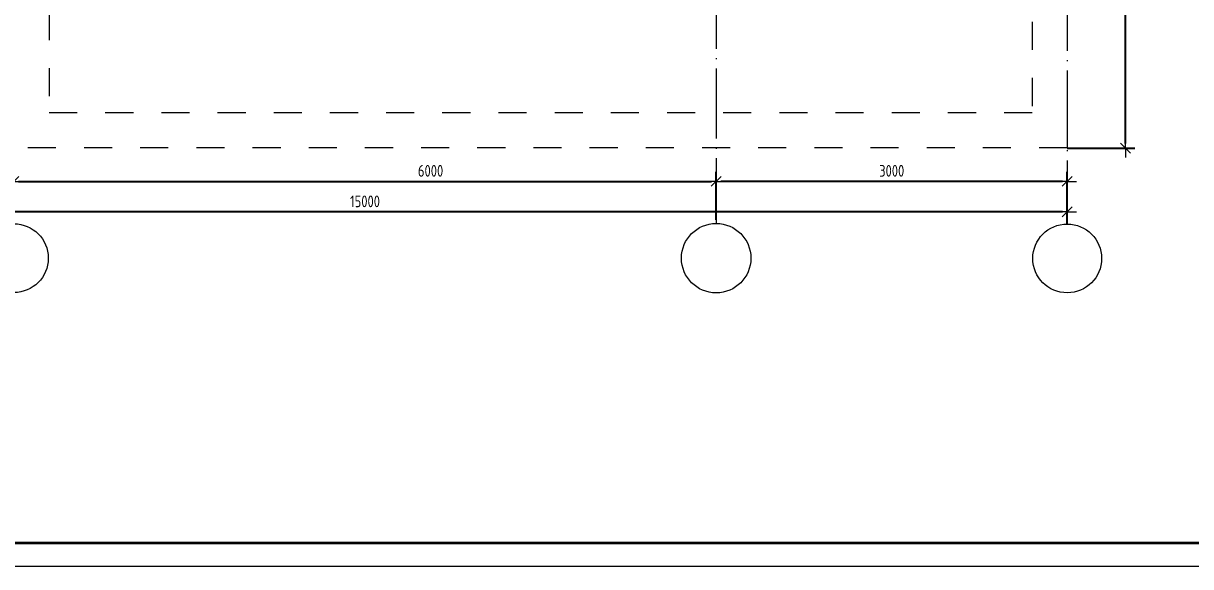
# Model space of a CAD drawing. Header units: millimetres. Extents: x -1731 to 4659, y 0 to 4165.
# Drawn here: x 263.1 to 512.4, y 0 to 116.1 of the extents above; entities that cross this region are included whole.
import ezdxf

# ---------------------------------------------------------------- set-up
doc = ezdxf.new("R2010")
doc.units = ezdxf.units.MM
for name, pattern in [('K5LT32770', [19.2, 15, -2, 0.2, -2]), ('K5LT32784', [11.999999, 6, -6]), ('K5LT32785', [11.999999, 6, -6]), ('K5LT_BASIC', [0]), ('K5LT_THIN', [0])]:
    doc.linetypes.add(name, pattern=pattern)
doc.layers.add('Системный слой', color=7, linetype='Continuous')
doc.styles.add('KDIMTEXTSTYLE', font='GOST_AU.SHX', dxfattribs={"width": 0.96, "oblique": 15, "height": 5})
doc.dimstyles.new('KDIMSTYLE (0.03)', dxfattribs={"dimtxt": 5, "dimasz": 1, "dimexe": 2, "dimexo": 0, "dimgap": 1, "dimtad": 1, "dimlfac": 40, "dimtxsty": 'KDIMTEXTSTYLE', "dimsah": 1, "dimcen": 0, "dimdle": 1, "dimadec": 0, "dimazin": 0, "dimtfac": 0.667, "dimtmove": 0, "dimatfit": 3, "dimfxl": 1, "dimtvp": 1, "dimtolj": 1, "dimtzin": 0, "dimarcsym": 0})

# ---------------------------------------------------------------- blocks, each defined once
blk = doc.blocks.new('KDIMARROW_03')
at = {"layer": 'Системный слой', "color": 0, "linetype": 'K5LT_THIN', "lineweight": 13}
for p, q in [((-1.06, -1.06), (1.06, 1.06)), ((0, 0), (-1, 0)), ((0, 0), (2, 0))]:
    blk.add_line(p, q, dxfattribs=at)
blk = doc.blocks.new('D73')
at = {"layer": 'Defpoints', "color": 0, "transparency": 16777216}
for p in [(411.06, 82.34), (261.06, 77.54), (411.06, 77.1)]:
    blk.add_point(p, dxfattribs=at)
at = {"layer": 'Системный слой', "color": 0, "lineweight": -2, "transparency": 16777216}
for p, q in [((261.06, 77.54), (261.06, 84.34)), ((262.06, 82.34), (410.06, 82.34)), ((411.06, 77.1), (411.06, 84.34))]:
    blk.add_line(p, q, dxfattribs=at)
at = {"layer": 'Системный слой', "color": 0, "lineweight": -2, "transparency": 16777216, "rotation": 180}
blk.add_blockref('KDIMARROW_03', (261.06, 82.34), dxfattribs=at)
at = {"layer": 'Системный слой', "color": 0, "lineweight": -2, "transparency": 16777216}
blk.add_blockref('KDIMARROW_03', (411.06, 82.34), dxfattribs=at)
at = {"layer": 'Системный слой', "color": 7, "transparency": 16777216, "insert": (350.06, 84.59), "char_height": 5, "attachment_point": 5, "style": 'KDIMTEXTSTYLE'}
blk.add_mtext('\\A1;\\H2.5;\\W0.965;\\Q0;6000', dxfattribs=at)
blk = doc.blocks.new('D86')
at = {"layer": 'Defpoints', "color": 0, "transparency": 16777216}
for p in [(411.06, 82.34), (486.06, 74.95), (411.06, 74.1)]:
    blk.add_point(p, dxfattribs=at)
at = {"layer": 'Системный слой', "color": 0, "lineweight": -2, "transparency": 16777216}
for p, q in [((411.06, 74.1), (411.06, 84.34)), ((485.06, 82.34), (412.06, 82.34)), ((486.06, 74.95), (486.06, 84.34))]:
    blk.add_line(p, q, dxfattribs=at)
at = {"layer": 'Системный слой', "color": 0, "lineweight": -2, "transparency": 16777216, "rotation": 180}
blk.add_blockref('KDIMARROW_03', (411.06, 82.34), dxfattribs=at)
at = {"layer": 'Системный слой', "color": 0, "lineweight": -2, "transparency": 16777216}
blk.add_blockref('KDIMARROW_03', (486.06, 82.34), dxfattribs=at)
at = {"layer": 'Системный слой', "color": 7, "transparency": 16777216, "insert": (448.56, 84.59), "char_height": 5, "attachment_point": 5, "style": 'KDIMTEXTSTYLE'}
blk.add_mtext('\\A1;\\H2.5;\\W0.965;\\Q0;3000', dxfattribs=at)
blk = doc.blocks.new('D90')
at = {"layer": 'Defpoints', "color": 0, "transparency": 16777216}
for p in [(111.06, 75.81), (486.06, 73.2), (111.06, 62.85)]:
    blk.add_point(p, dxfattribs=at)
at = {"layer": 'Системный слой', "color": 0, "lineweight": -2, "transparency": 16777216}
for p, q in [((111.06, 62.85), (111.06, 77.81)), ((486.06, 73.2), (486.06, 77.81)), ((485.06, 75.81), (112.06, 75.81))]:
    blk.add_line(p, q, dxfattribs=at)
at = {"layer": 'Системный слой', "color": 0, "lineweight": -2, "transparency": 16777216, "rotation": 180}
blk.add_blockref('KDIMARROW_03', (111.06, 75.81), dxfattribs=at)
at = {"layer": 'Системный слой', "color": 0, "lineweight": -2, "transparency": 16777216}
blk.add_blockref('KDIMARROW_03', (486.06, 75.81), dxfattribs=at)
at = {"layer": 'Системный слой', "color": 7, "transparency": 16777216, "insert": (336.06, 78.06), "char_height": 5, "attachment_point": 5, "style": 'KDIMTEXTSTYLE'}
blk.add_mtext('\\A1;\\H2.5;\\W0.965;\\Q0;15000', dxfattribs=at)
blk = doc.blocks.new('D108')
at = {"layer": 'Defpoints', "color": 0, "transparency": 16777216}
for p in [(486.06, 164.43), (498.48, 164.43), (486.06, 89.43)]:
    blk.add_point(p, dxfattribs=at)
at = {"layer": 'Системный слой', "color": 0, "lineweight": -2, "transparency": 16777216}
for p, q in [((486.06, 164.43), (500.48, 164.43)), ((498.48, 90.43), (498.48, 163.43)), ((486.06, 89.43), (500.48, 89.43))]:
    blk.add_line(p, q, dxfattribs=at)
for p, rotation in [((498.48, 164.43), 90), ((498.48, 89.43), 270)]:
    blk.add_blockref('KDIMARROW_03', p, dxfattribs=dict(at, rotation=rotation))
at = {"layer": 'Системный слой', "color": 7, "transparency": 16777216, "insert": (496.23, 126.93), "char_height": 5, "attachment_point": 5, "rotation": 90, "style": 'KDIMTEXTSTYLE'}
blk.add_mtext('\\A1;\\H2.5;\\W0.965;\\Q0;3000', dxfattribs=at)

msp = doc.modelspace()

# ---------------------------------------------------------------- linework, layer by layer
at = {"color": 7, "linetype": 'K5LT_BASIC', "lineweight": 35}
msp.add_line((836, 5), (20, 5), dxfattribs=at)
at = {"color": 7, "linetype": 'K5LT_THIN', "lineweight": 13}
msp.add_line((841, 0), (0, 0), dxfattribs=at)
at = {"layer": 'Системный слой', "color": 8, "linetype": 'K5LT32770', "lineweight": 18}
for p, q in [((486.06475, 547.61824), (486.06475, 73.20313)), ((411.06475, 125.68051), (411.06475, 73.26653))]:
    msp.add_line(p, q, dxfattribs=at)
at = {"layer": 'Системный слой', "color": 8, "linetype": 'K5LT32784', "lineweight": 5}
for p, q in [((268.56475, 166.53399), (268.56475, 97.00551)), ((478.56475, 164.43218), (478.56475, 97.00551)), ((486.06475, 164.43051), (486.06475, 89.43051))]:
    msp.add_line(p, q, dxfattribs=at)
at = {"layer": 'Системный слой', "color": 8, "linetype": 'K5LT32785', "lineweight": 5}
for p, q in [((478.56475, 97.00551), (268.56475, 97.00551)), ((486.03743, 89.50551), (261.18658, 89.50551))]:
    msp.add_line(p, q, dxfattribs=at)
at = {"layer": 'Системный слой', "color": 8, "linetype": 'K5LT_THIN', "lineweight": 13}
for centre, radius in [((261.04648, 65.9236), 7.34292), ((411.06475, 65.92486), 7.41542), ((486.04328, 65.86227), 7.34292)]:
    msp.add_circle(centre, radius, dxfattribs=at)

# ---------------------------------------------------------------- dimensions: what is measured, and where the dimension line sits
at = {"layer": 'Системный слой', "color": 8}
dim = msp.add_linear_dim(base=(498.47714, 164.43051), p1=(486.06475, 89.43051), p2=(486.06475, 164.43051), angle=90, dimstyle='KDIMSTYLE (0.03)', override={"dimexo": 0, "dimpost": '\\H2.5;\\W0.965;\\Q0;<>', "dimblk1": 'KDIMARROW_03', "dimblk2": 'KDIMARROW_03', "dimse1": 0, "dimse2": 0, "dimclrt": 7, "dimtolj": 1}, dxfattribs=at)
dim.commit()
dim.dimension.update_dxf_attribs({"geometry": 'D108', "text_midpoint": (498.47714, 126.93051), "dimtype": 160})
for base, p1, p2, picture, middle in [((411.06475, 82.34173), (261.06475, 77.53966), (411.06475, 77.10247), 'D73', (350.06475, 82.34173)), ((411.06475, 82.34173), (486.06475, 74.95263), (411.06475, 74.09572), 'D86', (448.56475, 82.34173)), ((111.06475, 75.81151), (486.06475, 73.20313), (111.06475, 62.85179), 'D90', (336.06475, 75.81151))]:
    dim = msp.add_linear_dim(base=base, p1=p1, p2=p2, dimstyle='KDIMSTYLE (0.03)', override={"dimexo": 0, "dimpost": '\\H2.5;\\W0.965;\\Q0;<>', "dimblk1": 'KDIMARROW_03', "dimblk2": 'KDIMARROW_03', "dimse1": 0, "dimse2": 0, "dimclrt": 7, "dimtolj": 1}, dxfattribs=at)
    dim.commit()
    dim.dimension.update_dxf_attribs({"geometry": picture, "text_midpoint": middle, "dimtype": 160})

doc.saveas('drawing.dxf')
